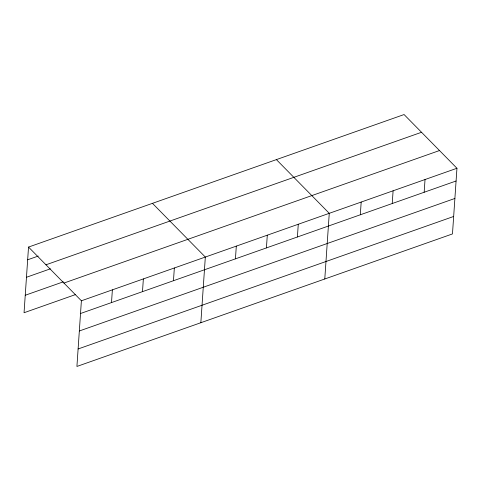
<?xml version="1.0" encoding="UTF-8"?>
<svg xmlns="http://www.w3.org/2000/svg" width="481" height="481" viewBox="0 0 481 481"><rect width="100%" height="100%" fill="white"/><g stroke="black" fill="none" stroke-linecap="round" stroke-linejoin="round"><path stroke-width="0.72" d="M28.529 247.072L81.391 300.787L76.918 366.45L452.471 233.928L456.95 168.266L404.082 114.55L28.529 247.072L24.05 312.734L75.457 294.594M111.508 302.579L112.374 289.851M142.49 291.648L143.362 278.92M173.473 280.712L174.344 267.989M200.848 322.715L205.327 257.052L152.459 203.343M235.443 258.85L236.309 246.122M266.426 247.913L267.292 235.191M297.408 236.983L298.274 224.254M324.783 278.986L329.263 213.323L276.395 159.608M360.317 214.785L361.183 202.062M392.237 203.523L393.103 190.795M424.158 192.256L425.03 179.533M27.657 259.794L38.221 256.072M45.972 264.797L421.53 132.281M26.467 277.266L50.409 268.819M25.24 295.262L63.264 281.848M63.949 283.056L439.502 150.541M81.391 300.787L456.95 168.266M80.525 313.51L456.084 180.994M79.335 330.982L454.894 198.461M78.108 348.978L453.667 216.462"/></g></svg>
